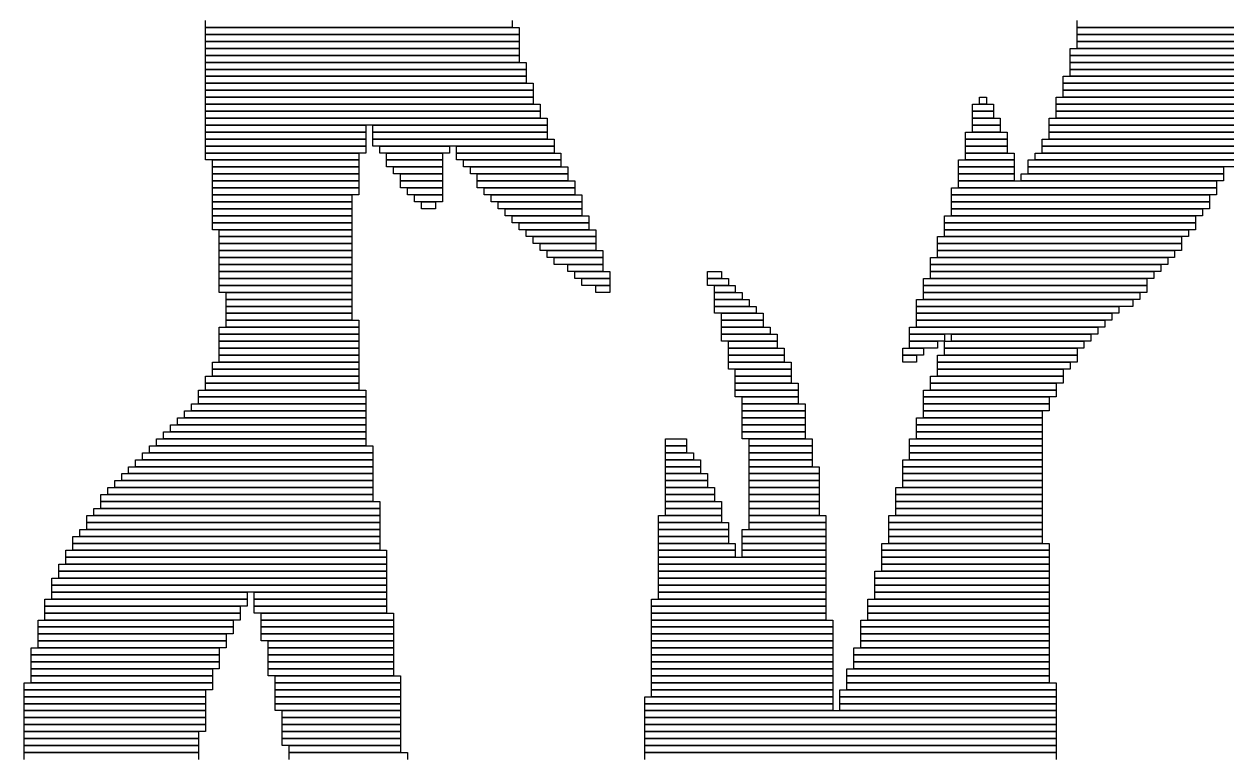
# Model space of a CAD drawing. Extents: x 356 to 668, y 301 to 723.
# Drawn here: x 357 to 529.5, y 406.5 to 511.5 of the extents above; entities that cross this region are included whole.
import ezdxf

# ---------------------------------------------------------------- set-up
doc = ezdxf.new("R2010")
doc.units = 0

msp = doc.modelspace()

# ---------------------------------------------------------------- linework, layer by layer
for p, q in [((383, 511), (383, 512)), ((427, 511), (383, 511)), ((383, 511), (428, 511)), ((383, 510), (383, 511)), ((427, 512), (427, 511)), ((428, 511), (428, 510)), ((508, 511), (508, 512)), ((560, 511), (508, 511)), ((508, 511), (560, 511)), ((508, 510), (508, 511)), ((428, 510), (383, 510)), ((383, 510), (428, 510)), ((383, 509), (383, 510)), ((428, 509), (383, 509)), ((383, 509), (428, 509)), ((383, 508), (383, 509)), ((428, 510), (428, 509)), ((428, 509), (428, 508)), ((560, 510), (508, 510)), ((508, 510), (560, 510)), ((508, 509), (508, 510)), ((560, 509), (508, 509)), ((508, 509), (560, 509)), ((508, 508), (508, 509)), ((428, 508), (383, 508)), ((383, 508), (428, 508)), ((383, 507), (383, 508)), ((428, 508), (428, 507)), ((507, 508), (560, 508)), ((507, 507), (507, 508)), ((560, 508), (508, 508)), ((428, 507), (383, 507)), ((383, 507), (428, 507)), ((383, 506), (383, 507)), ((428, 506), (383, 506)), ((383, 506), (429, 506)), ((383, 505), (383, 506)), ((428, 507), (428, 506)), ((429, 506), (429, 505)), ((560, 507), (507, 507)), ((507, 507), (548, 507)), ((507, 506), (507, 507)), ((548, 506), (507, 506)), ((507, 506), (548, 506)), ((507, 505), (507, 506)), ((429, 505), (383, 505)), ((383, 505), (429, 505)), ((383, 504), (383, 505)), ((429, 504), (383, 504)), ((383, 504), (429, 504)), ((383, 503), (383, 504)), ((429, 505), (429, 504)), ((429, 504), (429, 503)), ((506, 504), (547, 504)), ((506, 503), (506, 504)), ((548, 505), (507, 505)), ((507, 505), (548, 505)), ((507, 504), (507, 505)), ((548, 504), (507, 504)), ((429, 503), (383, 503)), ((383, 503), (430, 503)), ((383, 502), (383, 503)), ((430, 502), (383, 502)), ((383, 502), (430, 502)), ((383, 501), (383, 502)), ((430, 503), (430, 502)), ((430, 502), (430, 501)), ((547, 503), (506, 503)), ((506, 503), (547, 503)), ((506, 502), (506, 503)), ((547, 502), (506, 502)), ((506, 502), (547, 502)), ((506, 501), (506, 502)), ((430, 501), (383, 501)), ((383, 501), (430, 501)), ((383, 500), (383, 501)), ((430, 501), (430, 500)), ((494, 501), (495, 501)), ((494, 500), (494, 501)), ((495, 501), (495, 500)), ((505, 501), (547, 501)), ((505, 500), (505, 501)), ((547, 501), (506, 501)), ((430, 500), (383, 500)), ((383, 500), (431, 500)), ((383, 499), (383, 500)), ((431, 499), (383, 499)), ((383, 499), (431, 499)), ((383, 498), (383, 499)), ((431, 500), (431, 499)), ((431, 499), (431, 498)), ((493, 500), (496, 500)), ((493, 499), (493, 500)), ((496, 499), (493, 499)), ((493, 499), (496, 499)), ((493, 498), (493, 499)), ((495, 500), (494, 500)), ((496, 500), (496, 499)), ((496, 499), (496, 498)), ((547, 500), (505, 500)), ((505, 500), (546, 500)), ((505, 499), (505, 500)), ((546, 499), (505, 499)), ((505, 499), (546, 499)), ((505, 498), (505, 499)), ((431, 498), (383, 498)), ((383, 498), (432, 498)), ((383, 497), (383, 498)), ((432, 497), (383, 497)), ((383, 497), (406, 497)), ((383, 496), (383, 497)), ((406, 497), (406, 496)), ((407, 497), (432, 497)), ((407, 496), (407, 497)), ((432, 498), (432, 497)), ((432, 497), (432, 496)), ((496, 498), (493, 498)), ((493, 498), (497, 498)), ((493, 497), (493, 498)), ((497, 497), (493, 497)), ((493, 497), (497, 497)), ((493, 496), (493, 497)), ((497, 498), (497, 497)), ((497, 497), (497, 496)), ((504, 498), (546, 498)), ((504, 497), (504, 498)), ((546, 497), (504, 497)), ((504, 497), (545, 497)), ((504, 496), (504, 497)), ((546, 498), (505, 498)), ((406, 496), (383, 496)), ((383, 496), (406, 496)), ((383, 495), (383, 496)), ((406, 496), (406, 495)), ((432, 496), (407, 496)), ((407, 496), (432, 496)), ((407, 495), (407, 496)), ((432, 496), (432, 495)), ((492, 496), (498, 496)), ((492, 495), (492, 496)), ((497, 496), (493, 496)), ((498, 496), (498, 495)), ((545, 496), (504, 496)), ((504, 496), (545, 496)), ((504, 495), (504, 496)), ((406, 495), (383, 495)), ((383, 495), (406, 495)), ((383, 494), (383, 495)), ((406, 494), (383, 494)), ((383, 494), (406, 494)), ((383, 493), (383, 494)), ((406, 495), (406, 494)), ((406, 494), (406, 493)), ((432, 495), (407, 495)), ((407, 495), (433, 495)), ((407, 494), (407, 495)), ((433, 494), (407, 494)), ((408, 494), (418, 494)), ((408, 493), (408, 494)), ((418, 494), (418, 493)), ((419, 494), (433, 494)), ((419, 493), (419, 494)), ((433, 495), (433, 494)), ((433, 494), (433, 493)), ((498, 495), (492, 495)), ((492, 495), (498, 495)), ((492, 494), (492, 495)), ((498, 494), (492, 494)), ((492, 494), (498, 494)), ((492, 493), (492, 494)), ((498, 495), (498, 494)), ((498, 494), (498, 493)), ((503, 495), (545, 495)), ((503, 494), (503, 495)), ((545, 494), (503, 494)), ((503, 494), (544, 494)), ((503, 493), (503, 494)), ((545, 495), (504, 495)), ((406, 493), (383, 493)), ((383, 493), (405, 493)), ((383, 492), (383, 493)), ((405, 492), (383, 492)), ((384, 492), (405, 492)), ((384, 491), (384, 492)), ((405, 493), (405, 492)), ((405, 492), (405, 491)), ((418, 493), (408, 493)), ((409, 493), (417, 493)), ((409, 492), (409, 493)), ((417, 492), (409, 492)), ((409, 492), (417, 492)), ((409, 491), (409, 492)), ((417, 493), (417, 492)), ((417, 492), (417, 491)), ((433, 493), (419, 493)), ((419, 493), (434, 493)), ((419, 492), (419, 493)), ((434, 492), (419, 492)), ((420, 492), (434, 492)), ((420, 491), (420, 492)), ((434, 493), (434, 492)), ((434, 492), (434, 491)), ((491, 492), (499, 492)), ((491, 491), (491, 492)), ((498, 493), (492, 493)), ((492, 493), (499, 493)), ((492, 492), (492, 493)), ((499, 492), (492, 492)), ((499, 493), (499, 492)), ((499, 492), (499, 491)), ((501, 492), (543, 492)), ((501, 491), (501, 492)), ((502, 493), (544, 493)), ((502, 492), (502, 493)), ((544, 492), (502, 492)), ((544, 493), (503, 493)), ((405, 491), (384, 491)), ((384, 491), (405, 491)), ((384, 490), (384, 491)), ((405, 490), (384, 490)), ((384, 490), (405, 490)), ((384, 489), (384, 490)), ((405, 491), (405, 490)), ((405, 490), (405, 489)), ((417, 491), (409, 491)), ((410, 491), (417, 491)), ((410, 490), (410, 491)), ((417, 490), (410, 490)), ((411, 490), (417, 490)), ((411, 489), (411, 490)), ((417, 491), (417, 490)), ((417, 490), (417, 489)), ((434, 491), (420, 491)), ((421, 491), (435, 491)), ((421, 490), (421, 491)), ((435, 490), (421, 490)), ((422, 490), (435, 490)), ((422, 489), (422, 490)), ((435, 491), (435, 490)), ((435, 490), (435, 489)), ((499, 491), (491, 491)), ((491, 491), (499, 491)), ((491, 490), (491, 491)), ((499, 490), (491, 490)), ((491, 490), (499, 490)), ((491, 489), (491, 490)), ((499, 491), (499, 490)), ((499, 490), (499, 489)), ((500, 490), (529, 490)), ((500, 489), (500, 490)), ((543, 491), (501, 491)), ((501, 491), (529, 491)), ((501, 490), (501, 491)), ((529, 490), (501, 490)), ((529, 491), (529, 490)), ((529, 490), (529, 489)), ((405, 489), (384, 489)), ((384, 489), (405, 489)), ((384, 488), (384, 489)), ((405, 489), (405, 488)), ((417, 489), (411, 489)), ((411, 489), (417, 489)), ((411, 488), (411, 489)), ((417, 489), (417, 488)), ((435, 489), (422, 489)), ((422, 489), (436, 489)), ((422, 488), (422, 489)), ((436, 489), (436, 488)), ((499, 489), (491, 489)), ((491, 489), (528, 489)), ((491, 488), (491, 489)), ((529, 489), (500, 489)), ((528, 489), (528, 488)), ((405, 488), (384, 488)), ((384, 488), (405, 488)), ((384, 487), (384, 488)), ((405, 487), (384, 487)), ((384, 487), (404, 487)), ((384, 486), (384, 487)), ((404, 487), (404, 486)), ((405, 488), (405, 487)), ((417, 488), (411, 488)), ((412, 488), (417, 488)), ((412, 487), (412, 488)), ((417, 487), (412, 487)), ((413, 487), (417, 487)), ((413, 486), (413, 487)), ((417, 488), (417, 487)), ((417, 487), (417, 486)), ((436, 488), (422, 488)), ((423, 488), (436, 488)), ((423, 487), (423, 488)), ((436, 487), (423, 487)), ((424, 487), (437, 487)), ((424, 486), (424, 487)), ((436, 488), (436, 487)), ((437, 487), (437, 486)), ((490, 488), (528, 488)), ((490, 487), (490, 488)), ((528, 487), (490, 487)), ((490, 487), (527, 487)), ((490, 486), (490, 487)), ((528, 488), (491, 488)), ((527, 487), (527, 486)), ((528, 488), (528, 487)), ((404, 486), (384, 486)), ((384, 486), (404, 486)), ((384, 485), (384, 486)), ((404, 485), (384, 485)), ((384, 485), (404, 485)), ((384, 484), (384, 485)), ((404, 486), (404, 485)), ((404, 485), (404, 484)), ((417, 486), (413, 486)), ((414, 486), (416, 486)), ((414, 485), (414, 486)), ((416, 485), (414, 485)), ((416, 486), (416, 485)), ((437, 486), (424, 486)), ((425, 486), (437, 486)), ((425, 485), (425, 486)), ((437, 485), (425, 485)), ((426, 485), (437, 485)), ((426, 484), (426, 485)), ((437, 486), (437, 485)), ((437, 485), (437, 484)), ((527, 486), (490, 486)), ((490, 486), (527, 486)), ((490, 485), (490, 486)), ((527, 485), (490, 485)), ((490, 485), (526, 485)), ((490, 484), (490, 485)), ((526, 485), (526, 484)), ((527, 486), (527, 485)), ((404, 484), (384, 484)), ((384, 484), (404, 484)), ((384, 483), (384, 484)), ((404, 483), (384, 483)), ((384, 483), (404, 483)), ((384, 482), (384, 483)), ((404, 484), (404, 483)), ((404, 483), (404, 482)), ((437, 484), (426, 484)), ((427, 484), (438, 484)), ((427, 483), (427, 484)), ((438, 483), (427, 483)), ((428, 483), (438, 483)), ((428, 482), (428, 483)), ((438, 484), (438, 483)), ((438, 483), (438, 482)), ((489, 484), (525, 484)), ((489, 483), (489, 484)), ((525, 483), (489, 483)), ((489, 483), (525, 483)), ((489, 482), (489, 483)), ((526, 484), (490, 484)), ((525, 484), (525, 483)), ((525, 483), (525, 482)), ((404, 482), (384, 482)), ((385, 482), (404, 482)), ((385, 481), (385, 482)), ((404, 482), (404, 481)), ((438, 482), (428, 482)), ((429, 482), (439, 482)), ((429, 481), (429, 482)), ((439, 482), (439, 481)), ((525, 482), (489, 482)), ((489, 482), (524, 482)), ((489, 481), (489, 482)), ((524, 482), (524, 481)), ((404, 481), (385, 481)), ((385, 481), (404, 481)), ((385, 480), (385, 481)), ((404, 480), (385, 480)), ((385, 480), (404, 480)), ((385, 479), (385, 480)), ((404, 481), (404, 480)), ((404, 480), (404, 479)), ((439, 481), (429, 481)), ((430, 481), (439, 481)), ((430, 480), (430, 481)), ((439, 480), (430, 480)), ((431, 480), (439, 480)), ((431, 479), (431, 480)), ((439, 481), (439, 480)), ((439, 480), (439, 479)), ((488, 481), (523, 481)), ((488, 480), (488, 481)), ((523, 480), (488, 480)), ((488, 480), (523, 480)), ((488, 479), (488, 480)), ((524, 481), (489, 481)), ((523, 481), (523, 480)), ((523, 480), (523, 479)), ((404, 479), (385, 479)), ((385, 479), (404, 479)), ((385, 478), (385, 479)), ((404, 478), (385, 478)), ((385, 478), (404, 478)), ((385, 477), (385, 478)), ((404, 479), (404, 478)), ((404, 478), (404, 477)), ((439, 479), (431, 479)), ((432, 479), (440, 479)), ((432, 478), (432, 479)), ((440, 478), (432, 478)), ((433, 478), (440, 478)), ((433, 477), (433, 478)), ((440, 479), (440, 478)), ((440, 478), (440, 477)), ((487, 478), (521, 478)), ((487, 477), (487, 478)), ((523, 479), (488, 479)), ((488, 479), (522, 479)), ((488, 478), (488, 479)), ((522, 478), (488, 478)), ((521, 478), (521, 477)), ((522, 479), (522, 478)), ((404, 477), (385, 477)), ((385, 477), (404, 477)), ((385, 476), (385, 477)), ((404, 477), (404, 476)), ((440, 477), (433, 477)), ((435, 477), (440, 477)), ((435, 476), (435, 477)), ((440, 477), (440, 476)), ((521, 477), (487, 477)), ((487, 477), (520, 477)), ((487, 476), (487, 477)), ((520, 477), (520, 476)), ((404, 476), (385, 476)), ((385, 476), (404, 476)), ((385, 475), (385, 476)), ((404, 475), (385, 475)), ((385, 475), (404, 475)), ((385, 474), (385, 475)), ((404, 476), (404, 475)), ((404, 475), (404, 474)), ((440, 476), (435, 476)), ((436, 476), (441, 476)), ((436, 475), (436, 476)), ((441, 475), (436, 475)), ((437, 475), (441, 475)), ((437, 474), (437, 475)), ((441, 476), (441, 475)), ((441, 475), (441, 474)), ((455, 476), (457, 476)), ((455, 475), (455, 476)), ((457, 475), (455, 475)), ((455, 475), (458, 475)), ((455, 474), (455, 475)), ((457, 476), (457, 475)), ((458, 475), (458, 474)), ((486, 475), (518, 475)), ((486, 474), (486, 475)), ((520, 476), (487, 476)), ((487, 476), (519, 476)), ((487, 475), (487, 476)), ((519, 475), (487, 475)), ((518, 475), (518, 474)), ((519, 476), (519, 475)), ((404, 474), (385, 474)), ((385, 474), (404, 474)), ((385, 473), (385, 474)), ((404, 473), (385, 473)), ((386, 473), (404, 473)), ((386, 472), (386, 473)), ((404, 474), (404, 473)), ((404, 473), (404, 472)), ((441, 474), (437, 474)), ((439, 474), (441, 474)), ((439, 473), (439, 474)), ((441, 473), (439, 473)), ((441, 474), (441, 473)), ((458, 474), (455, 474)), ((456, 474), (459, 474)), ((456, 473), (456, 474)), ((459, 473), (456, 473)), ((456, 473), (460, 473)), ((456, 472), (456, 473)), ((459, 474), (459, 473)), ((460, 473), (460, 472)), ((518, 474), (486, 474)), ((486, 474), (518, 474)), ((486, 473), (486, 474)), ((518, 473), (486, 473)), ((486, 473), (517, 473)), ((486, 472), (486, 473)), ((517, 473), (517, 472)), ((518, 474), (518, 473)), ((404, 472), (386, 472)), ((386, 472), (404, 472)), ((386, 471), (386, 472)), ((404, 471), (386, 471)), ((386, 471), (404, 471)), ((386, 470), (386, 471)), ((404, 472), (404, 471)), ((404, 471), (404, 470)), ((460, 472), (456, 472)), ((456, 472), (461, 472)), ((456, 471), (456, 472)), ((461, 471), (456, 471)), ((456, 471), (462, 471)), ((456, 470), (456, 471)), ((461, 472), (461, 471)), ((462, 471), (462, 470)), ((485, 472), (516, 472)), ((485, 471), (485, 472)), ((516, 471), (485, 471)), ((485, 471), (514, 471)), ((485, 470), (485, 471)), ((517, 472), (486, 472)), ((514, 471), (514, 470)), ((516, 472), (516, 471)), ((404, 470), (386, 470)), ((386, 470), (404, 470)), ((386, 469), (386, 470)), ((404, 470), (404, 469)), ((462, 470), (456, 470)), ((457, 470), (463, 470)), ((457, 469), (457, 470)), ((463, 470), (463, 469)), ((514, 470), (485, 470)), ((485, 470), (513, 470)), ((485, 469), (485, 470)), ((513, 470), (513, 469)), ((385, 468), (405, 468)), ((385, 467), (385, 468)), ((404, 469), (386, 469)), ((386, 469), (405, 469)), ((386, 468), (386, 469)), ((405, 468), (386, 468)), ((405, 469), (405, 468)), ((405, 468), (405, 467)), ((463, 469), (457, 469)), ((457, 469), (463, 469)), ((457, 468), (457, 469)), ((463, 468), (457, 468)), ((457, 468), (464, 468)), ((457, 467), (457, 468)), ((463, 469), (463, 468)), ((464, 468), (464, 467)), ((484, 468), (511, 468)), ((484, 467), (484, 468)), ((513, 469), (485, 469)), ((485, 469), (512, 469)), ((485, 468), (485, 469)), ((512, 468), (485, 468)), ((511, 468), (511, 467)), ((512, 469), (512, 468)), ((405, 467), (385, 467)), ((385, 467), (405, 467)), ((385, 466), (385, 467)), ((405, 466), (385, 466)), ((385, 466), (405, 466)), ((385, 465), (385, 466)), ((405, 467), (405, 466)), ((405, 466), (405, 465)), ((464, 467), (457, 467)), ((457, 467), (465, 467)), ((457, 466), (457, 467)), ((465, 466), (457, 466)), ((458, 466), (465, 466)), ((458, 465), (458, 466)), ((465, 467), (465, 466)), ((465, 466), (465, 465)), ((511, 467), (484, 467)), ((484, 467), (489, 467)), ((484, 466), (484, 467)), ((489, 466), (484, 466)), ((484, 466), (488, 466)), ((484, 465), (484, 466)), ((488, 466), (488, 465)), ((489, 467), (489, 466)), ((489, 466), (509, 466)), ((489, 465), (489, 466)), ((490, 467), (510, 467)), ((490, 466), (490, 467)), ((510, 466), (490, 466)), ((509, 466), (509, 465)), ((510, 467), (510, 466)), ((405, 465), (385, 465)), ((385, 465), (405, 465)), ((385, 464), (385, 465)), ((405, 465), (405, 464)), ((465, 465), (458, 465)), ((458, 465), (466, 465)), ((458, 464), (458, 465)), ((466, 465), (466, 464)), ((483, 465), (486, 465)), ((483, 464), (483, 465)), ((488, 465), (484, 465)), ((486, 465), (486, 464)), ((509, 465), (489, 465)), ((489, 465), (508, 465)), ((489, 464), (489, 465)), ((508, 465), (508, 464)), ((384, 463), (405, 463)), ((384, 462), (384, 463)), ((405, 464), (385, 464)), ((385, 464), (405, 464)), ((385, 463), (385, 464)), ((405, 463), (385, 463)), ((405, 464), (405, 463)), ((405, 463), (405, 462)), ((466, 464), (458, 464)), ((458, 464), (466, 464)), ((458, 463), (458, 464)), ((466, 463), (458, 463)), ((458, 463), (467, 463)), ((458, 462), (458, 463)), ((466, 464), (466, 463)), ((467, 463), (467, 462)), ((486, 464), (483, 464)), ((483, 464), (485, 464)), ((483, 463), (483, 464)), ((485, 463), (483, 463)), ((485, 464), (485, 463)), ((488, 464), (508, 464)), ((488, 463), (488, 464)), ((508, 463), (488, 463)), ((488, 463), (507, 463)), ((488, 462), (488, 463)), ((508, 464), (489, 464)), ((507, 463), (507, 462)), ((508, 464), (508, 463)), ((383, 461), (405, 461)), ((383, 460), (383, 461)), ((405, 462), (384, 462)), ((384, 462), (405, 462)), ((384, 461), (384, 462)), ((405, 461), (384, 461)), ((405, 462), (405, 461)), ((405, 461), (405, 460)), ((467, 462), (458, 462)), ((459, 462), (467, 462)), ((459, 461), (459, 462)), ((467, 461), (459, 461)), ((459, 461), (467, 461)), ((459, 460), (459, 461)), ((467, 462), (467, 461)), ((467, 461), (467, 460)), ((487, 461), (506, 461)), ((487, 460), (487, 461)), ((507, 462), (488, 462)), ((488, 462), (506, 462)), ((488, 461), (488, 462)), ((506, 461), (488, 461)), ((506, 462), (506, 461)), ((506, 461), (506, 460)), ((382, 459), (406, 459)), ((382, 458), (382, 459)), ((405, 460), (383, 460)), ((383, 460), (405, 460)), ((383, 459), (383, 460)), ((405, 459), (383, 459)), ((405, 460), (405, 459)), ((406, 459), (406, 458)), ((467, 460), (459, 460)), ((459, 460), (468, 460)), ((459, 459), (459, 460)), ((468, 459), (459, 459)), ((459, 459), (468, 459)), ((459, 458), (459, 459)), ((468, 460), (468, 459)), ((468, 459), (468, 458)), ((486, 459), (505, 459)), ((486, 458), (486, 459)), ((506, 460), (487, 460)), ((487, 460), (505, 460)), ((487, 459), (487, 460)), ((505, 459), (487, 459)), ((505, 460), (505, 459)), ((505, 459), (505, 458)), ((406, 458), (382, 458)), ((382, 458), (406, 458)), ((382, 457), (382, 458)), ((406, 458), (406, 457)), ((468, 458), (459, 458)), ((460, 458), (468, 458)), ((460, 457), (460, 458)), ((468, 458), (468, 457)), ((505, 458), (486, 458)), ((486, 458), (504, 458)), ((486, 457), (486, 458)), ((504, 458), (504, 457)), ((380, 456), (406, 456)), ((380, 455), (380, 456)), ((381, 457), (406, 457)), ((381, 456), (381, 457)), ((406, 456), (381, 456)), ((406, 457), (382, 457)), ((406, 457), (406, 456)), ((406, 456), (406, 455)), ((468, 457), (460, 457)), ((460, 457), (469, 457)), ((460, 456), (460, 457)), ((469, 456), (460, 456)), ((460, 456), (469, 456)), ((460, 455), (460, 456)), ((469, 457), (469, 456)), ((469, 456), (469, 455)), ((504, 457), (486, 457)), ((486, 457), (504, 457)), ((486, 456), (486, 457)), ((504, 456), (486, 456)), ((486, 456), (503, 456)), ((486, 455), (486, 456)), ((503, 456), (503, 455)), ((504, 457), (504, 456)), ((378, 454), (406, 454)), ((378, 453), (378, 454)), ((379, 455), (406, 455)), ((379, 454), (379, 455)), ((406, 454), (379, 454)), ((406, 455), (380, 455)), ((406, 455), (406, 454)), ((406, 454), (406, 453)), ((469, 455), (460, 455)), ((460, 455), (469, 455)), ((460, 454), (460, 455)), ((469, 454), (460, 454)), ((460, 454), (469, 454)), ((460, 453), (460, 454)), ((469, 455), (469, 454)), ((469, 454), (469, 453)), ((485, 455), (503, 455)), ((485, 454), (485, 455)), ((503, 454), (485, 454)), ((485, 454), (503, 454)), ((485, 453), (485, 454)), ((503, 455), (486, 455)), ((503, 455), (503, 454)), ((503, 454), (503, 453)), ((376, 452), (406, 452)), ((376, 451), (376, 452)), ((377, 453), (406, 453)), ((377, 452), (377, 453)), ((406, 452), (377, 452)), ((406, 453), (378, 453)), ((406, 453), (406, 452)), ((406, 452), (406, 451)), ((449, 452), (452, 452)), ((449, 451), (449, 452)), ((452, 452), (452, 451)), ((469, 453), (460, 453)), ((460, 453), (469, 453)), ((460, 452), (460, 453)), ((469, 452), (460, 452)), ((461, 452), (470, 452)), ((461, 451), (461, 452)), ((469, 453), (469, 452)), ((470, 452), (470, 451)), ((484, 452), (503, 452)), ((484, 451), (484, 452)), ((503, 453), (485, 453)), ((485, 453), (503, 453)), ((485, 452), (485, 453)), ((503, 452), (485, 452)), ((503, 453), (503, 452)), ((503, 452), (503, 451)), ((375, 451), (407, 451)), ((375, 450), (375, 451)), ((406, 451), (376, 451)), ((407, 451), (407, 450)), ((452, 451), (449, 451)), ((449, 451), (452, 451)), ((449, 450), (449, 451)), ((452, 451), (452, 450)), ((470, 451), (461, 451)), ((461, 451), (470, 451)), ((461, 450), (461, 451)), ((470, 451), (470, 450)), ((503, 451), (484, 451)), ((484, 451), (503, 451)), ((484, 450), (484, 451)), ((503, 451), (503, 450)), ((373, 449), (407, 449)), ((373, 448), (373, 449)), ((374, 450), (407, 450)), ((374, 449), (374, 450)), ((407, 449), (374, 449)), ((407, 450), (375, 450)), ((407, 450), (407, 449)), ((407, 449), (407, 448)), ((452, 450), (449, 450)), ((449, 450), (453, 450)), ((449, 449), (449, 450)), ((453, 449), (449, 449)), ((449, 449), (454, 449)), ((449, 448), (449, 449)), ((453, 450), (453, 449)), ((454, 449), (454, 448)), ((470, 450), (461, 450)), ((461, 450), (470, 450)), ((461, 449), (461, 450)), ((470, 449), (461, 449)), ((461, 449), (470, 449)), ((461, 448), (461, 449)), ((470, 450), (470, 449)), ((470, 449), (470, 448)), ((483, 449), (503, 449)), ((483, 448), (483, 449)), ((503, 450), (484, 450)), ((484, 450), (503, 450)), ((484, 449), (484, 450)), ((503, 449), (484, 449)), ((503, 450), (503, 449)), ((503, 449), (503, 448)), ((371, 447), (407, 447)), ((371, 446), (371, 447)), ((372, 448), (407, 448)), ((372, 447), (372, 448)), ((407, 447), (372, 447)), ((407, 448), (373, 448)), ((407, 448), (407, 447)), ((407, 447), (407, 446)), ((454, 448), (449, 448)), ((449, 448), (454, 448)), ((449, 447), (449, 448)), ((454, 447), (449, 447)), ((449, 447), (455, 447)), ((449, 446), (449, 447)), ((454, 448), (454, 447)), ((455, 447), (455, 446)), ((470, 448), (461, 448)), ((461, 448), (471, 448)), ((461, 447), (461, 448)), ((471, 447), (461, 447)), ((461, 447), (471, 447)), ((461, 446), (461, 447)), ((471, 448), (471, 447)), ((471, 447), (471, 446)), ((503, 448), (483, 448)), ((483, 448), (503, 448)), ((483, 447), (483, 448)), ((503, 447), (483, 447)), ((483, 447), (503, 447)), ((483, 446), (483, 447)), ((503, 448), (503, 447)), ((503, 447), (503, 446)), ((370, 446), (407, 446)), ((370, 445), (370, 446)), ((407, 446), (371, 446)), ((407, 446), (407, 445)), ((455, 446), (449, 446)), ((449, 446), (455, 446)), ((449, 445), (449, 446)), ((455, 446), (455, 445)), ((471, 446), (461, 446)), ((461, 446), (471, 446)), ((461, 445), (461, 446)), ((471, 446), (471, 445)), ((503, 446), (483, 446)), ((483, 446), (503, 446)), ((483, 445), (483, 446)), ((503, 446), (503, 445)), ((368, 444), (407, 444)), ((368, 443), (368, 444)), ((369, 445), (407, 445)), ((369, 444), (369, 445)), ((407, 444), (369, 444)), ((407, 445), (370, 445)), ((407, 445), (407, 444)), ((407, 444), (407, 443)), ((455, 445), (449, 445)), ((449, 445), (456, 445)), ((449, 444), (449, 445)), ((456, 444), (449, 444)), ((449, 444), (456, 444)), ((449, 443), (449, 444)), ((456, 445), (456, 444)), ((456, 444), (456, 443)), ((471, 445), (461, 445)), ((461, 445), (471, 445)), ((461, 444), (461, 445)), ((471, 444), (461, 444)), ((461, 444), (471, 444)), ((461, 443), (461, 444)), ((471, 445), (471, 444)), ((471, 444), (471, 443)), ((482, 445), (503, 445)), ((482, 444), (482, 445)), ((503, 444), (482, 444)), ((482, 444), (503, 444)), ((482, 443), (482, 444)), ((503, 445), (483, 445)), ((503, 445), (503, 444)), ((503, 444), (503, 443)), ((367, 442), (408, 442)), ((367, 441), (367, 442)), ((407, 443), (368, 443)), ((368, 443), (408, 443)), ((368, 442), (368, 443)), ((408, 442), (368, 442)), ((408, 443), (408, 442)), ((408, 442), (408, 441)), ((456, 443), (449, 443)), ((449, 443), (457, 443)), ((449, 442), (449, 443)), ((457, 442), (449, 442)), ((449, 442), (457, 442)), ((449, 441), (449, 442)), ((457, 443), (457, 442)), ((457, 442), (457, 441)), ((471, 443), (461, 443)), ((461, 443), (471, 443)), ((461, 442), (461, 443)), ((471, 442), (461, 442)), ((461, 442), (471, 442)), ((461, 441), (461, 442)), ((471, 443), (471, 442)), ((471, 442), (471, 441)), ((503, 443), (482, 443)), ((482, 443), (503, 443)), ((482, 442), (482, 443)), ((503, 442), (482, 442)), ((482, 442), (503, 442)), ((482, 441), (482, 442)), ((503, 443), (503, 442)), ((503, 442), (503, 441)), ((366, 441), (408, 441)), ((366, 440), (366, 441)), ((408, 440), (366, 440)), ((366, 440), (408, 440)), ((366, 439), (366, 440)), ((408, 441), (367, 441)), ((408, 441), (408, 440)), ((408, 440), (408, 439)), ((448, 441), (457, 441)), ((448, 440), (448, 441)), ((457, 440), (448, 440)), ((448, 440), (458, 440)), ((448, 439), (448, 440)), ((457, 441), (449, 441)), ((457, 441), (457, 440)), ((458, 440), (458, 439)), ((471, 441), (461, 441)), ((461, 441), (472, 441)), ((461, 440), (461, 441)), ((472, 440), (461, 440)), ((461, 440), (472, 440)), ((461, 439), (461, 440)), ((472, 441), (472, 440)), ((472, 440), (472, 439)), ((481, 441), (503, 441)), ((481, 440), (481, 441)), ((503, 440), (481, 440)), ((481, 440), (503, 440)), ((481, 439), (481, 440)), ((503, 441), (482, 441)), ((503, 441), (503, 440)), ((503, 440), (503, 439)), ((365, 439), (408, 439)), ((365, 438), (365, 439)), ((408, 439), (366, 439)), ((408, 439), (408, 438)), ((458, 439), (448, 439)), ((448, 439), (458, 439)), ((448, 438), (448, 439)), ((458, 439), (458, 438)), ((460, 439), (472, 439)), ((460, 438), (460, 439)), ((472, 439), (461, 439)), ((472, 439), (472, 438)), ((503, 439), (481, 439)), ((481, 439), (503, 439)), ((481, 438), (481, 439)), ((503, 439), (503, 438)), ((364, 438), (408, 438)), ((364, 437), (364, 438)), ((408, 437), (364, 437)), ((364, 437), (408, 437)), ((364, 436), (364, 437)), ((408, 438), (365, 438)), ((408, 438), (408, 437)), ((408, 437), (408, 436)), ((458, 438), (448, 438)), ((448, 438), (458, 438)), ((448, 437), (448, 438)), ((458, 437), (448, 437)), ((448, 437), (459, 437)), ((448, 436), (448, 437)), ((458, 438), (458, 437)), ((459, 437), (459, 436)), ((472, 438), (460, 438)), ((460, 438), (472, 438)), ((460, 437), (460, 438)), ((472, 437), (460, 437)), ((460, 437), (472, 437)), ((460, 436), (460, 437)), ((472, 438), (472, 437)), ((472, 437), (472, 436)), ((480, 437), (504, 437)), ((480, 436), (480, 437)), ((503, 438), (481, 438)), ((481, 438), (503, 438)), ((481, 437), (481, 438)), ((503, 437), (481, 437)), ((503, 438), (503, 437)), ((504, 437), (504, 436)), ((363, 436), (409, 436)), ((363, 435), (363, 436)), ((409, 435), (363, 435)), ((363, 435), (409, 435)), ((363, 434), (363, 435)), ((408, 436), (364, 436)), ((409, 436), (409, 435)), ((409, 435), (409, 434)), ((459, 436), (448, 436)), ((448, 436), (459, 436)), ((448, 435), (448, 436)), ((459, 435), (448, 435)), ((448, 435), (472, 435)), ((448, 434), (448, 435)), ((459, 436), (459, 435)), ((472, 436), (460, 436)), ((460, 436), (472, 436)), ((460, 435), (460, 436)), ((472, 435), (460, 435)), ((472, 436), (472, 435)), ((472, 435), (472, 434)), ((504, 436), (480, 436)), ((480, 436), (504, 436)), ((480, 435), (480, 436)), ((504, 435), (480, 435)), ((480, 435), (504, 435)), ((480, 434), (480, 435)), ((504, 436), (504, 435)), ((504, 435), (504, 434)), ((362, 434), (409, 434)), ((362, 433), (362, 434)), ((409, 433), (362, 433)), ((362, 433), (409, 433)), ((362, 432), (362, 433)), ((409, 434), (363, 434)), ((409, 434), (409, 433)), ((409, 433), (409, 432)), ((472, 434), (448, 434)), ((448, 434), (472, 434)), ((448, 433), (448, 434)), ((472, 433), (448, 433)), ((448, 433), (472, 433)), ((448, 432), (448, 433)), ((472, 434), (472, 433)), ((472, 433), (472, 432)), ((479, 433), (504, 433)), ((479, 432), (479, 433)), ((504, 434), (480, 434)), ((480, 434), (504, 434)), ((480, 433), (480, 434)), ((504, 433), (480, 433)), ((504, 434), (504, 433)), ((504, 433), (504, 432)), ((361, 432), (409, 432)), ((361, 431), (361, 432)), ((409, 432), (362, 432)), ((409, 432), (409, 431)), ((472, 432), (448, 432)), ((448, 432), (472, 432)), ((448, 431), (448, 432)), ((472, 432), (472, 431)), ((504, 432), (479, 432)), ((479, 432), (504, 432)), ((479, 431), (479, 432)), ((504, 432), (504, 431)), ((409, 431), (361, 431)), ((361, 431), (409, 431)), ((361, 430), (361, 431)), ((409, 430), (361, 430)), ((361, 430), (389, 430)), ((361, 429), (361, 430)), ((389, 430), (389, 429)), ((390, 430), (409, 430)), ((390, 429), (390, 430)), ((409, 431), (409, 430)), ((409, 430), (409, 429)), ((472, 431), (448, 431)), ((448, 431), (472, 431)), ((448, 430), (448, 431)), ((472, 430), (448, 430)), ((448, 430), (472, 430)), ((448, 429), (448, 430)), ((472, 431), (472, 430)), ((472, 430), (472, 429)), ((504, 431), (479, 431)), ((479, 431), (504, 431)), ((479, 430), (479, 431)), ((504, 430), (479, 430)), ((479, 430), (504, 430)), ((479, 429), (479, 430)), ((504, 431), (504, 430)), ((504, 430), (504, 429)), ((360, 429), (389, 429)), ((360, 428), (360, 429)), ((389, 428), (360, 428)), ((360, 428), (388, 428)), ((360, 427), (360, 428)), ((389, 429), (361, 429)), ((388, 428), (388, 427)), ((389, 429), (389, 428)), ((409, 429), (390, 429)), ((390, 429), (409, 429)), ((390, 428), (390, 429)), ((409, 428), (390, 428)), ((390, 428), (409, 428)), ((390, 427), (390, 428)), ((409, 429), (409, 428)), ((409, 428), (409, 427)), ((447, 429), (472, 429)), ((447, 428), (447, 429)), ((472, 428), (447, 428)), ((447, 428), (472, 428)), ((447, 427), (447, 428)), ((472, 429), (448, 429)), ((472, 429), (472, 428)), ((472, 428), (472, 427)), ((478, 429), (504, 429)), ((478, 428), (478, 429)), ((504, 428), (478, 428)), ((478, 428), (504, 428)), ((478, 427), (478, 428)), ((504, 429), (479, 429)), ((504, 429), (504, 428)), ((504, 428), (504, 427)), ((388, 427), (360, 427)), ((360, 427), (388, 427)), ((360, 426), (360, 427)), ((388, 427), (388, 426)), ((409, 427), (390, 427)), ((391, 427), (410, 427)), ((391, 426), (391, 427)), ((410, 427), (410, 426)), ((472, 427), (447, 427)), ((447, 427), (472, 427)), ((447, 426), (447, 427)), ((472, 427), (472, 426)), ((504, 427), (478, 427)), ((478, 427), (504, 427)), ((478, 426), (478, 427)), ((504, 427), (504, 426)), ((359, 426), (387, 426)), ((359, 425), (359, 426)), ((387, 425), (359, 425)), ((359, 425), (387, 425)), ((359, 424), (359, 425)), ((388, 426), (360, 426)), ((387, 426), (387, 425)), ((387, 425), (387, 424)), ((410, 426), (391, 426)), ((391, 426), (410, 426)), ((391, 425), (391, 426)), ((410, 425), (391, 425)), ((391, 425), (410, 425)), ((391, 424), (391, 425)), ((410, 426), (410, 425)), ((410, 425), (410, 424)), ((472, 426), (447, 426)), ((447, 426), (473, 426)), ((447, 425), (447, 426)), ((473, 425), (447, 425)), ((447, 425), (473, 425)), ((447, 424), (447, 425)), ((473, 426), (473, 425)), ((473, 425), (473, 424)), ((477, 426), (504, 426)), ((477, 425), (477, 426)), ((504, 425), (477, 425)), ((477, 425), (504, 425)), ((477, 424), (477, 425)), ((504, 426), (478, 426)), ((504, 426), (504, 425)), ((504, 425), (504, 424)), ((387, 424), (359, 424)), ((359, 424), (386, 424)), ((359, 423), (359, 424)), ((386, 423), (359, 423)), ((359, 423), (386, 423)), ((359, 422), (359, 423)), ((386, 424), (386, 423)), ((386, 423), (386, 422)), ((410, 424), (391, 424)), ((391, 424), (410, 424)), ((391, 423), (391, 424)), ((410, 423), (391, 423)), ((392, 423), (410, 423)), ((392, 422), (392, 423)), ((410, 424), (410, 423)), ((410, 423), (410, 422)), ((473, 424), (447, 424)), ((447, 424), (473, 424)), ((447, 423), (447, 424)), ((473, 423), (447, 423)), ((447, 423), (473, 423)), ((447, 422), (447, 423)), ((473, 424), (473, 423)), ((473, 423), (473, 422)), ((504, 424), (477, 424)), ((477, 424), (504, 424)), ((477, 423), (477, 424)), ((504, 423), (477, 423)), ((477, 423), (504, 423)), ((477, 422), (477, 423)), ((504, 424), (504, 423)), ((504, 423), (504, 422)), ((358, 422), (385, 422)), ((358, 421), (358, 422)), ((385, 421), (358, 421)), ((358, 421), (385, 421)), ((358, 420), (358, 421)), ((386, 422), (359, 422)), ((385, 422), (385, 421)), ((385, 421), (385, 420)), ((410, 422), (392, 422)), ((392, 422), (410, 422)), ((392, 421), (392, 422)), ((410, 421), (392, 421)), ((392, 421), (410, 421)), ((392, 420), (392, 421)), ((410, 422), (410, 421)), ((410, 421), (410, 420)), ((473, 422), (447, 422)), ((447, 422), (473, 422)), ((447, 421), (447, 422)), ((473, 421), (447, 421)), ((447, 421), (473, 421)), ((447, 420), (447, 421)), ((473, 422), (473, 421)), ((473, 421), (473, 420)), ((476, 422), (504, 422)), ((476, 421), (476, 422)), ((504, 421), (476, 421)), ((476, 421), (504, 421)), ((476, 420), (476, 421)), ((504, 422), (477, 422)), ((504, 422), (504, 421)), ((504, 421), (504, 420)), ((385, 420), (358, 420)), ((358, 420), (385, 420)), ((358, 419), (358, 420)), ((385, 420), (385, 419)), ((410, 420), (392, 420)), ((392, 420), (410, 420)), ((392, 419), (392, 420)), ((410, 420), (410, 419)), ((473, 420), (447, 420)), ((447, 420), (473, 420)), ((447, 419), (447, 420)), ((473, 420), (473, 419)), ((504, 420), (476, 420)), ((476, 420), (504, 420)), ((476, 419), (476, 420)), ((504, 420), (504, 419)), ((385, 419), (358, 419)), ((358, 419), (384, 419)), ((358, 418), (358, 419)), ((384, 418), (358, 418)), ((358, 418), (384, 418)), ((358, 417), (358, 418)), ((384, 419), (384, 418)), ((384, 418), (384, 417)), ((410, 419), (392, 419)), ((392, 419), (410, 419)), ((392, 418), (392, 419)), ((410, 418), (392, 418)), ((393, 418), (411, 418)), ((393, 417), (393, 418)), ((410, 419), (410, 418)), ((411, 418), (411, 417)), ((473, 419), (447, 419)), ((447, 419), (473, 419)), ((447, 418), (447, 419)), ((473, 418), (447, 418)), ((447, 418), (473, 418)), ((447, 417), (447, 418)), ((473, 419), (473, 418)), ((473, 418), (473, 417)), ((475, 419), (504, 419)), ((475, 418), (475, 419)), ((504, 418), (475, 418)), ((475, 418), (504, 418)), ((475, 417), (475, 418)), ((504, 419), (476, 419)), ((504, 419), (504, 418)), ((504, 418), (504, 417)), ((357, 417), (384, 417)), ((357, 416), (357, 417)), ((384, 416), (357, 416)), ((357, 416), (383, 416)), ((357, 415), (357, 416)), ((384, 417), (358, 417)), ((383, 416), (383, 415)), ((384, 417), (384, 416)), ((411, 417), (393, 417)), ((393, 417), (411, 417)), ((393, 416), (393, 417)), ((411, 416), (393, 416)), ((393, 416), (411, 416)), ((393, 415), (393, 416)), ((411, 417), (411, 416)), ((411, 416), (411, 415)), ((473, 417), (447, 417)), ((447, 417), (473, 417)), ((447, 416), (447, 417)), ((473, 416), (447, 416)), ((447, 416), (473, 416)), ((447, 415), (447, 416)), ((473, 417), (473, 416)), ((473, 416), (473, 415)), ((474, 416), (505, 416)), ((474, 415), (474, 416)), ((504, 417), (475, 417)), ((475, 417), (505, 417)), ((475, 416), (475, 417)), ((505, 416), (475, 416)), ((505, 417), (505, 416)), ((505, 416), (505, 415)), ((383, 415), (357, 415)), ((357, 415), (383, 415)), ((357, 414), (357, 415)), ((383, 414), (357, 414)), ((357, 414), (383, 414)), ((357, 413), (357, 414)), ((383, 415), (383, 414)), ((383, 414), (383, 413)), ((411, 415), (393, 415)), ((393, 415), (411, 415)), ((393, 414), (393, 415)), ((411, 414), (393, 414)), ((393, 414), (411, 414)), ((393, 413), (393, 414)), ((411, 415), (411, 414)), ((411, 414), (411, 413)), ((446, 415), (473, 415)), ((446, 414), (446, 415)), ((473, 414), (446, 414)), ((446, 414), (473, 414)), ((446, 413), (446, 414)), ((473, 415), (447, 415)), ((473, 415), (473, 414)), ((473, 414), (473, 413)), ((505, 415), (474, 415)), ((474, 415), (505, 415)), ((474, 414), (474, 415)), ((505, 414), (474, 414)), ((474, 414), (505, 414)), ((474, 413), (474, 414)), ((505, 415), (505, 414)), ((505, 414), (505, 413)), ((383, 413), (357, 413)), ((357, 413), (383, 413)), ((357, 412), (357, 413)), ((383, 413), (383, 412)), ((411, 413), (393, 413)), ((394, 413), (411, 413)), ((394, 412), (394, 413)), ((411, 413), (411, 412)), ((473, 413), (446, 413)), ((446, 413), (505, 413)), ((446, 412), (446, 413)), ((505, 413), (474, 413)), ((505, 413), (505, 412)), ((383, 412), (357, 412)), ((357, 412), (383, 412)), ((357, 411), (357, 412)), ((383, 411), (357, 411)), ((357, 411), (383, 411)), ((357, 410), (357, 411)), ((383, 412), (383, 411)), ((383, 411), (383, 410)), ((411, 412), (394, 412)), ((394, 412), (411, 412)), ((394, 411), (394, 412)), ((411, 411), (394, 411)), ((394, 411), (411, 411)), ((394, 410), (394, 411)), ((411, 412), (411, 411)), ((411, 411), (411, 410)), ((505, 412), (446, 412)), ((446, 412), (505, 412)), ((446, 411), (446, 412)), ((505, 411), (446, 411)), ((446, 411), (505, 411)), ((446, 410), (446, 411)), ((505, 412), (505, 411)), ((505, 411), (505, 410)), ((383, 410), (357, 410)), ((357, 410), (382, 410)), ((357, 409), (357, 410)), ((382, 409), (357, 409)), ((357, 409), (382, 409)), ((357, 408), (357, 409)), ((382, 410), (382, 409)), ((382, 409), (382, 408)), ((411, 410), (394, 410)), ((394, 410), (411, 410)), ((394, 409), (394, 410)), ((411, 409), (394, 409)), ((394, 409), (411, 409)), ((394, 408), (394, 409)), ((411, 410), (411, 409)), ((411, 409), (411, 408)), ((505, 410), (446, 410)), ((446, 410), (505, 410)), ((446, 409), (446, 410)), ((505, 409), (446, 409)), ((446, 409), (505, 409)), ((446, 408), (446, 409)), ((505, 410), (505, 409)), ((505, 409), (505, 408)), ((382, 408), (357, 408)), ((357, 408), (382, 408)), ((357, 407), (357, 408)), ((382, 408), (382, 407)), ((411, 408), (394, 408)), ((395, 408), (411, 408)), ((395, 407), (395, 408)), ((411, 408), (411, 407)), ((505, 408), (446, 408)), ((446, 408), (505, 408)), ((446, 407), (446, 408)), ((505, 408), (505, 407)), ((382, 407), (357, 407)), ((357, 407), (382, 407)), ((357, 406), (357, 407)), ((382, 407), (382, 406)), ((411, 407), (395, 407)), ((395, 407), (412, 407)), ((395, 406), (395, 407)), ((412, 407), (412, 406)), ((505, 407), (446, 407)), ((446, 407), (505, 407)), ((446, 406), (446, 407)), ((505, 407), (505, 406))]:
    msp.add_line(p, q)

doc.saveas('drawing.dxf')
